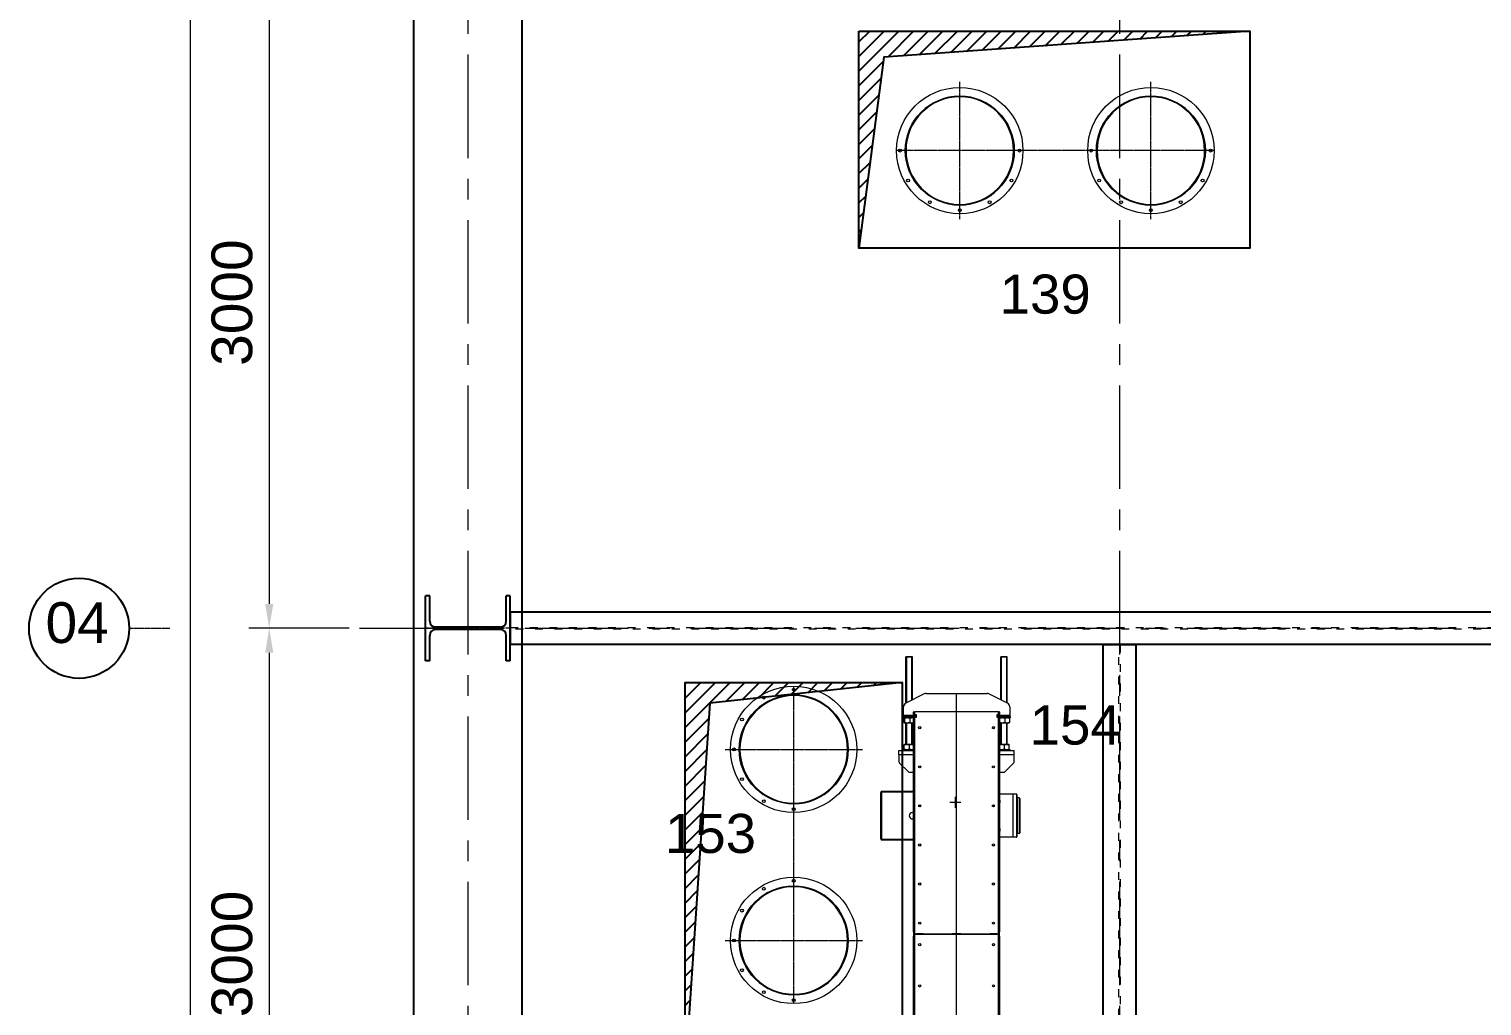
# Model space of a CAD drawing. Header units: millimetres. Extents: x 3220 to 226993, y 817 to 176024.
# Drawn here: x 23279 to 29969, y 80920 to 85419 of the extents above; entities that cross this region are included whole.
import ezdxf

# ---------------------------------------------------------------- set-up
doc = ezdxf.new("R2010")
doc.units = ezdxf.units.MM
for name, pattern in [('ACAD_ISO03W100', [30, 12, -18]), ('AXES', [50.8, 31.75, -6.35, 6.35, -6.35]), ('CENTER', [10.16, 6.35, -1.27, 1.27, -1.27]), ('CENTER2', [28.575, 19.05, -3.175, 3.175, -3.175]), ('CHAIN', [0.3543, 0.2362, -0.0295, 0.0591, -0.0295])]:
    doc.linetypes.add(name, pattern=pattern)
for name, color, linetype, lineweight in [('Axe', 1, 'AXES', 9), ('Cache', 3, 'ACAD_ISO03W100', 13), ('Gewinde(DIN)', 160, 'Continuous', 25)]:
    doc.layers.add(name, color=color, linetype=linetype, lineweight=lineweight)
for name, color, linetype, lineweight, true_color in [('Mittelpunktmarkierung(DIN)', 7, 'Continuous', 25, 0x3f3f3f), ('Sichtbare Kanten(DIN)', 7, 'Continuous', 50, 0x3f3f3f), ('Sichtbare tangentiale Kanten(DIN)', 7, 'Continuous', 50, 0x3f3f3f)]:
    doc.layers.add(name, color=color, linetype=linetype, lineweight=lineweight, true_color=true_color)
doc.layers.add('Repère', color=76, linetype='Continuous')
doc.styles.add('ARIAL_BOLD', font='arial.ttf')
doc.styles.get("Standard").update_dxf_attribs({"font": 'arial.ttf'})
doc.dimstyles.new('ECHE 75', dxfattribs={"dimscale": 75, "dimtxt": 2.5, "dimasz": 1.5, "dimexe": 1.25, "dimexo": 0.625, "dimgap": 1, "dimtad": 1, "dimdec": 0, "dimtxsty": 'ARIAL_BOLD', "dimcen": 2.5, "dimclrd": 4, "dimclre": 4, "dimclrt": 6, "dimadec": 0, "dimazin": 0, "dimtfac": 1, "dimtdec": 0, "dimtmove": 0, "dimatfit": 3, "dimfxl": 1, "dimlwd": 13, "dimlwe": 13, "dimarcsym": 0})

# ---------------------------------------------------------------- blocks, each defined once
blk = doc.blocks.new('*D504')
at = {"color": 4, "lineweight": 13, "transparency": 16777216}
for p, q in [((24753.1, 85659.2), (24291, 85659.2)), ((24384.8, 85546.7), (24384.8, 82771.7)), ((24753.1, 82659.2), (24291, 82659.2))]:
    blk.add_line(p, q, dxfattribs=at)
at = {"color": 4, "transparency": 16777216}
for points in [[(24366, 85546.7), (24403.5, 85546.7), (24384.8, 85659.2)], [(24366, 82771.7), (24403.5, 82771.7), (24384.8, 82659.2)]]:
    blk.add_solid(points, dxfattribs=at)
at = {"layer": 'Defpoints', "color": 0, "transparency": 16777216}
for p in [(24800, 85659.2), (24384.8, 82659.2), (24800, 82659.2)]:
    blk.add_point(p, dxfattribs=at)
at = {"color": 6, "transparency": 16777216, "insert": (24214, 84159.2), "char_height": 187.5, "attachment_point": 5, "rotation": 90, "style": 'ARIAL_BOLD'}
blk.add_mtext('3000', dxfattribs=at)
blk = doc.blocks.new('*D505')
at = {"color": 4, "lineweight": 13, "transparency": 16777216}
for p, q in [((24753.1, 82659.2), (24291, 82659.2)), ((24384.8, 82546.7), (24384.8, 79771.7)), ((24753.1, 79659.2), (24291, 79659.2))]:
    blk.add_line(p, q, dxfattribs=at)
at = {"color": 4, "transparency": 16777216}
for points in [[(24366, 82546.7), (24403.5, 82546.7), (24384.8, 82659.2)], [(24366, 79771.7), (24403.5, 79771.7), (24384.8, 79659.2)]]:
    blk.add_solid(points, dxfattribs=at)
at = {"layer": 'Defpoints', "color": 0, "transparency": 16777216}
for p in [(24800, 82659.2), (24384.8, 79659.2), (24800, 79659.2)]:
    blk.add_point(p, dxfattribs=at)
at = {"color": 6, "transparency": 16777216, "insert": (24214, 81159.2), "char_height": 187.5, "attachment_point": 5, "rotation": 90, "style": 'ARIAL_BOLD'}
blk.add_mtext('3000', dxfattribs=at)
blk = doc.blocks.new('*D509')
at = {"color": 4, "lineweight": 13, "transparency": 16777216}
for p, q in [((24056.6, 91659.2), (23927.2, 91659.2)), ((24020.9, 91546.7), (24020.9, 67771.7)), ((24244.1, 67659.2), (23927.2, 67659.2))]:
    blk.add_line(p, q, dxfattribs=at)
at = {"color": 4, "transparency": 16777216}
for points in [[(24002.2, 91546.7), (24039.7, 91546.7), (24020.9, 91659.2)], [(24002.2, 67771.7), (24039.7, 67771.7), (24020.9, 67659.2)]]:
    blk.add_solid(points, dxfattribs=at)
at = {"layer": 'Defpoints', "color": 0, "transparency": 16777216}
for p in [(24103.5, 91659.2), (24020.9, 67659.2), (24291, 67659.2)]:
    blk.add_point(p, dxfattribs=at)
at = {"color": 6, "transparency": 16777216, "insert": (23850.2, 79659.2), "char_height": 187.5, "attachment_point": 5, "rotation": 90, "style": 'ARIAL_BOLD'}
blk.add_mtext('24000', dxfattribs=at)
blk = doc.blocks.new("SYST7ME D'AXE")
at = {"layer": 'Axe', "ltscale": 15}
for p, q in [((0, 18500), (0, -6500)), ((3000, 18500), (3000, -6500)), ((-500, 9000), (15500, 9000))]:
    blk.add_line(p, q, dxfattribs=at)
blk = doc.blocks.new('level +22 m')
h = blk.add_hatch()
h.set_pattern_fill('ANSI31', color=256, scale=15)
h.paths.add_polyline_path([(3600, -6250), (1800, -6250), (1800, -7250), (1914.9, -6370.4)])
h = blk.add_hatch()
h.set_pattern_fill('ANSI31', color=256, scale=15)
h.paths.add_polyline_path([(2000, -9250), (1000, -9250), (1000, -11050), (1113.2, -9345.5)])
at = {"linetype": 'Continuous'}
for p, q in [((-195, -9150), (-195, -8850)), ((-176, -8850), (-195, -8850)), ((-176, -8967.5), (-176, -8850)), ((176, -8967.5), (176, -8850)), ((195, -8850), (176, -8850)), ((195, -9150), (195, -8850)), ((149, -8994.5), (-151.1, -8994.5)), ((149, -9005.5), (-149, -9005.5)), ((-176, -9150), (-176, -9032.5)), ((176, -9150), (176, -9032.5)), ((-176, -9150), (-195, -9150)), ((195, -9150), (176, -9150))]:
    blk.add_line(p, q, dxfattribs=at)
for points in [[(15250, -24250), (-250, -24250), (-250, 250), (15250, 250)], [(250, -250), (14750, -250), (14750, -23750), (250, -23750)], [(1800, -6250), (3600, -6250), (3600, -7250), (1800, -7250)], [(5925.1, -8925), (5925.1, -9075), (195.1, -9075), (195.1, -8925)], [(2925.1, -9075), (3075.1, -9075), (3075.1, -11868.6), (2925.1, -11868.6)], [(1000, -11050), (1000, -9250), (2000, -9250), (2000, -11050)]]:
    blk.add_lwpolyline(points, close=True)
for points in [[(3600, -6250), (1914.9, -6370.4), (1800, -7250)], [(2000, -9250), (1113.2, -9345.5), (1000, -11050)]]:
    blk.add_lwpolyline(points)
for centre, start, end in [((-149, -8967.5), 180, 270), ((-149, -9032.5), 90, 180), ((149, -8967.5), 270, 0), ((149, -9032.5), 0, 90)]:
    blk.add_arc(centre, 27, start, end, dxfattribs=at)
at = {"layer": 'Axe', "color": 1, "linetype": 'CENTER2'}
blk.add_line((195, -9000), (-195, -9000), dxfattribs=at)
at = {"layer": 'Cache', "ltscale": 3}
for points in [[(195.1, -9003.5), (195.1, -8996.5), (5925.1, -8996.5), (5925.1, -9003.5)], [(3003.6, -11868.6), (2996.6, -11868.6), (2996.6, -9075), (3003.6, -9075)]]:
    blk.add_lwpolyline(points, close=True, dxfattribs=at)
blk.add_blockref("SYST7ME D'AXE", (0, -18000))
blk = doc.blocks.new('116 gaine')
at = {"layer": 'Mittelpunktmarkierung(DIN)', "color": 1, "linetype": 'CHAIN', "lineweight": 0, "ltscale": 23.990969}
for p, q in [((-440, -316), (-440, 316)), ((440, -316), (440, 316)), ((731, 0), (-731, 0))]:
    blk.add_line(p, q, dxfattribs=at)
at = {"layer": 'Sichtbare Kanten(DIN)', "color": 5, "lineweight": 0}
for p, q in [((-441, -250.5), (-441, -247.5)), ((-440, -247.5), (-440, -250.5)), ((440, -250.5), (440, -247.5)), ((441, -247.5), (441, -250.5))]:
    blk.add_line(p, q, dxfattribs=at)
for centre, radius in [((-440, 0), 291), ((440, 0), 291), ((-440, 0), 251), ((440, 0), 251), ((-715, 0), 6.5), ((-165, 0), 6.5), ((165, 0), 6.5), ((715, 0), 6.5), ((-678.2, -137.5), 6.5), ((-201.8, -137.5), 6.5), ((201.8, -137.5), 6.5), ((678.2, -137.5), 6.5), ((-577.5, -238.2), 6.5), ((-302.5, -238.2), 6.5), ((302.5, -238.2), 6.5), ((577.5, -238.2), 6.5), ((-440, -275), 6.5), ((440, -275), 6.5)]:
    blk.add_circle(centre, radius, dxfattribs=at)
for centre, radius, start, end in [((-440, 0), 250.5, 270, 269.77127), ((-440, 0), 247.5, 270, 269.7685), ((440, 0), 250.5, 270.22873, 270), ((440, 0), 247.5, 270.2315, 270)]:
    blk.add_arc(centre, radius, start, end, dxfattribs=at)
blk = doc.blocks.new('140 gaine')
blk.add_blockref('116 gaine', (0, 0))
blk = doc.blocks.new('153 gaine')
blk.add_blockref('140 gaine', (0, 0))
blk = doc.blocks.new('TKF 300 tondeur T')
at = {"color": 1, "lineweight": 0}
blk.add_line((0, 0), (1108, 0), dxfattribs=at)
at = {"layer": 'Gewinde(DIN)', "color": 5, "lineweight": 0}
for p, q in [((972, 231.4), (873, 231.4)), ((873, 205.6), (972, 205.6)), ((1277, 231.4), (1064.8, 231.4)), ((1077.7, 205.6), (1277, 205.6)), ((972, -205.6), (873, -205.6)), ((873, -231.4), (972, -231.4)), ((1064.8, -231.4), (1277, -231.4)), ((1277, -205.6), (1077.7, -205.6))]:
    blk.add_line(p, q, dxfattribs=at)
at = {"layer": 'Mittelpunktmarkierung(DIN)', "color": 5, "lineweight": 0, "ltscale": 5.555937}
for p, q in [((631.5, 5.8), (581.5, 5.8)), ((606.5, 30.8), (606.5, -19.2))]:
    blk.add_line(p, q, dxfattribs=at)
at = {"layer": 'Sichtbare Kanten(DIN)', "color": 5, "lineweight": 0}
for p, q in [((433, 343.9), (433, 198.2)), ((435, 343.9), (433, 343.9)), ((435, 198.2), (435, 343.9)), ((435.5, 343.9), (435.5, 198.2)), ((435.5, 343.9), (437.6, 343.9)), ((437.6, 348.5), (652.4, 348.5)), ((437.6, 343.9), (437.6, 348.5)), ((652.4, 348.5), (652.4, 343.9)), ((652.4, 343.9), (654.5, 343.9)), ((654.5, 198.2), (654.5, 343.9)), ((655, 343.9), (655, 198.2)), ((655, 343.9), (657, 343.9)), ((657, 198.2), (657, 343.9)), ((435, 201.5), (435.5, 201.5)), ((530, 198.2), (530, 203)), ((560, 203), (560, 198.2)), ((654.5, 201.5), (655, 201.5)), ((745, 216.4), (745, 198.2)), ((747.9, 223.4), (787.1, 262.6)), ((825, 265.5), (794.1, 265.5)), ((825, 265.5), (845, 265.5)), ((845, 265.5), (845, 198.2)), ((845, 246.5), (849, 246.5)), ((849, 246.5), (849, 198.2)), ((849, 239.8), (850, 241.5)), ((852, 242.2), (870, 242.2)), ((852, 240.8), (870, 240.8)), ((852, 217.1), (870, 217.1)), ((873, 239.8), (872, 241.5)), ((873, 198.2), (873, 239.8)), ((873, 233.5), (972, 233.5)), ((873, 203.5), (972, 203.5)), ((972, 239.8), (973.1, 241.7)), ((972, 239.8), (972, 198.2)), ((993, 243.1), (975, 243.1)), ((993, 239.5), (975, 239.5)), ((993, 214.9), (975, 214.9)), ((996, 239.8), (994.9, 241.7)), ((996, 198.2), (996, 246.5)), ((1000, 246.5), (996, 246.5)), ((1000, 245), (1000, 246.5)), ((1000, 192.9), (1000, 245)), ((1000, 245), (1008, 245)), ((1008, 245), (1008, 192.9)), ((1008, 245), (1045.6, 245)), ((1016, 246.5), (1016, 245)), ((1016, 246.5), (1020, 246.5)), ((1020, 246.5), (1020, 245)), ((1105.9, 149.2), (1063.5, 233.9)), ((1063.8, 233.5), (1276, 233.5)), ((1078.8, 203.5), (1276, 203.5)), ((1276, 203.5), (1276, 233.5)), ((1277, 232.5), (1276, 233.5)), ((1277, 204.5), (1276, 203.5)), ((1277, 232.5), (1277, 204.5)), ((0, 196.2), (0, 197.3)), ((0, 196.2), (0, 192.3)), ((0, 0.1), (0, 192.3)), ((10, 198.2), (995, 198.2)), ((47, 166), (48.2, 166)), ((48.2, 166), (53, 166)), ((52, 166), (53, 166)), ((227, 166), (233, 166)), ((227, 166), (233, 166)), ((407, 166), (413, 166)), ((407, 166), (413, 166)), ((435.5, 198.5), (435, 198.5)), ((560, 198.5), (530, 198.5)), ((585.2, 168.5), (594.8, 168.5)), ((587, 166), (593, 166)), ((587, 166), (593, 166)), ((590.6, 168.5), (591.5, 169)), ((591.5, 174.8), (591.5, 169.9)), ((591.5, 173.5), (593.6, 173.5)), ((655, 198.5), (654.5, 198.5)), ((767, 166), (773, 166)), ((767, 166), (773, 166)), ((947, 166), (948, 166)), ((948, 166), (950, 166)), ((950, 165), (950, 166)), ((997, 196.2), (997, 198)), ((997, 196.2), (997, 192.3)), ((997, 186.4), (997, 192.3)), ((1000, 190.5), (997, 190.5)), ((1011, 186.4), (997, 186.4)), ((1000, 186.4), (1000, 192.9)), ((1008, 192.9), (1008, 186.4)), ((1011, 198), (1011, 196.2)), ((1011, 192.3), (1011, 196.2)), ((1011, 192.3), (1011, 186.4)), ((1013, 198.2), (1021, 198.2)), ((1023, 196.2), (1023, 198)), ((1023, 196.2), (1023, 192.3)), ((1023, 0.1), (1023, 192.3)), ((1108, 140.3), (1108, -140.3)), ((0, 0.1), (0, -0.1)), ((1023, 0.1), (1023, -0.1)), ((0, -192.3), (0, -0.1)), ((1023, -192.3), (1023, -0.1)), ((0, -192.3), (0, -196.2)), ((0, -197.3), (0, -196.2)), ((995, -198.2), (10, -198.2)), ((50, -165), (50, -166)), ((52, -166), (50, -166)), ((52, -166), (53, -166)), ((227, -166), (233, -166)), ((407, -166), (413, -166)), ((440, -198.2), (440, -198.5)), ((440, -198.5), (474.1, -198.5)), ((446.5, -259.7), (446.5, -198.5)), ((486.3, -198.5), (474.1, -198.5)), ((486.3, -198.5), (486.3, -198.2)), ((486.3, -198.5), (603.7, -198.5)), ((594.8, -168.5), (585.2, -168.5)), ((587, -166), (593, -166)), ((590.6, -168.5), (591.5, -169)), ((591.5, -174.8), (591.5, -169.9)), ((593.6, -173.5), (591.5, -173.5)), ((603.7, -198.5), (603.7, -198.2)), ((615.9, -198.5), (603.7, -198.5)), ((615.9, -198.5), (650, -198.5)), ((643.5, -259.7), (643.5, -198.5)), ((650, -198.2), (650, -198.5)), ((745, -198.2), (745, -216.4)), ((767, -166), (773, -166)), ((845, -198.2), (845, -265.5)), ((849, -198.2), (849, -246.5)), ((873, -239.9), (873, -198.2)), ((947, -166), (948, -166)), ((950, -166), (948, -166)), ((950, -166), (950, -165)), ((972, -198.2), (972, -239.9)), ((996, -246.5), (996, -198.2)), ((997, -186.4), (1011, -186.4)), ((997, -192.3), (997, -186.4)), ((1000, -190.5), (997, -190.5)), ((997, -192.3), (997, -196.2)), ((997, -198), (997, -196.2)), ((1000, -192.9), (1000, -186.4)), ((1000, -245), (1000, -192.9)), ((1008, -186.4), (1008, -192.9)), ((1008, -192.9), (1008, -245)), ((1011, -186.4), (1011, -192.3)), ((1011, -196.2), (1011, -192.3)), ((1011, -196.2), (1011, -198)), ((1021, -198.2), (1013, -198.2)), ((1023, -192.3), (1023, -196.2)), ((1023, -198), (1023, -196.2)), ((1063.5, -233.9), (1105.9, -149.2)), ((644, -259.7), (446, -259.7)), ((446, -275.6), (446, -259.7)), ((644, -275.6), (644, -259.7)), ((787.1, -262.6), (747.9, -223.4)), ((794.1, -265.5), (825, -265.5)), ((825, -265.5), (845, -265.5)), ((845, -246.5), (849, -246.5)), ((849, -239.9), (850, -241.5)), ((852, -219.9), (870, -219.9)), ((852, -242.2), (870, -242.2)), ((873, -239.9), (872, -241.5)), ((873, -203.5), (972, -203.5)), ((873, -233.5), (972, -233.5)), ((972, -239.9), (973.1, -241.7)), ((993, -222.1), (975, -222.1)), ((993, -243.1), (975, -243.1)), ((996, -239.9), (994.9, -241.7)), ((1000, -246.5), (996, -246.5)), ((1008, -245), (1000, -245)), ((1000, -246.5), (1000, -245)), ((1045.6, -245), (1008, -245)), ((1016, -245), (1016, -246.5)), ((1016, -246.5), (1020, -246.5)), ((1020, -245), (1020, -246.5)), ((1063.8, -233.5), (1276, -233.5)), ((1078.8, -203.5), (1276, -203.5)), ((1276, -233.5), (1276, -203.5)), ((1277, -204.5), (1276, -203.5)), ((1277, -232.5), (1276, -233.5)), ((1277, -204.5), (1277, -232.5)), ((642, -277.6), (448, -277.6)), ((463.5, -288.9), (463.5, -278.6)), ((623.7, -291.6), (466.2, -291.6)), ((626.5, -288.9), (626.5, -278.6))]:
    blk.add_line(p, q, dxfattribs=at)
for centre in [(50, 170), (230, 170), (410, 170), (590, 170), (770, 170), (950, 170), (50, -170), (230, -170), (410, -170), (590, -170), (770, -170), (950, -170)]:
    blk.add_circle(centre, 5, dxfattribs=at)
for centre, radius, start, end in [((437.6, 343.9), 4.6, 90, 180), ((437.6, 343.9), 2.6, 90, 180), ((440, 343.5), 5, 163.7398, 180), ((652.4, 343.9), 4.6, 0, 90), ((652.4, 343.9), 2.6, 0, 90), ((650, 343.5), 5, 0, 16.2602), ((545, 203), 15, 0, 180), ((755, 216.4), 10, 135, 180), ((794.1, 255.5), 10, 90, 135), ((1045.6, 225), 20, 26.56505, 90), ((1088, 140.3), 20, 0, 26.56505), ((1088, -140.3), 20, 333.43495, 0), ((755, -216.4), 10, 180, 225), ((794.1, -255.5), 10, 225, 270), ((1045.6, -225), 20, 270, 333.43495), ((448, -275.6), 2, 180, 270), ((462.5, -278.6), 1, 0, 90), ((466.2, -288.9), 2.75, 180, 270), ((623.7, -288.9), 2.75, 270, 0), ((627.5, -278.6), 1, 90, 180), ((642, -275.6), 2, 270, 0)]:
    blk.add_arc(centre, radius, start, end, dxfattribs=at)
for centre, major_axis, start_param, end_param in [((10, 197.3), (-10, 0), 4.712389, 6.283185), ((995, 198), (2, 0), 0, 1.570796), ((1013, 198), (-2, 0), 4.712389, 6.283185), ((1021, 198), (2, 0), 0, 1.570796), ((10, -197.3), (-10, 0), 0, 1.570796), ((995, -198), (2, 0), 4.712389, 6.283185), ((1013, -198), (-2, 0), 0, 1.570796), ((1021, -198), (2, 0), 4.712389, 6.283185)]:
    blk.add_ellipse(centre, major_axis=major_axis, ratio=0.087156, start_param=start_param, end_param=end_param, dxfattribs=at)
for points, weights in [([(852, 242.2), (848.2, 241.5), (852, 240.8)], [1, 1.15470053838, 1]), ([(852, 240.8), (848.2, 229), (852, 217.1)], [1, 1.15470053838, 1]), ([(852, 217.1), (848.6, 207.3), (851, 198.2)], [1, 1.13358959651, 1.03646014728]), ([(870, 240.8), (873.8, 241.5), (870, 242.2)], [1, 1.15470053838, 1]), ([(870, 217.1), (873.8, 229), (870, 240.8)], [1, 1.15470053838, 1]), ([(871, 198.2), (873.4, 207.3), (870, 217.1)], [1.03646014728, 1.13358959651, 1]), ([(975, 243.1), (971.2, 241.3), (975, 239.5)], [1, 1.15470053838, 1]), ([(975, 239.5), (971.2, 227.2), (975, 214.9)], [1, 1.15470053838, 1]), ([(975, 214.9), (971.8, 206.2), (973.7, 198.2)], [1, 1.12545296205, 1.04743609972]), ([(993, 239.5), (996.8, 241.3), (993, 243.1)], [1, 1.15470053838, 1]), ([(993, 214.9), (996.8, 227.2), (993, 239.5)], [1, 1.15470053838, 1]), ([(994.3, 198.2), (996.2, 206.2), (993, 214.9)], [1.04743609972, 1.12545296205, 1]), ([(585.1, 169.1), (588.1, 168.7), (591.5, 169.9)], [1.06642358993, 1.10642227603, 1]), ([(591.5, 169.9), (591.5, 169), (591.5, 169)], [1, 1.07735026919, 1.07735026919]), ([(591.5, -169.9), (588.1, -168.7), (585.1, -169.1)], [1, 1.10642227603, 1.06642358993]), ([(591.5, -169), (591.5, -169), (591.5, -169.9)], [1.07735026919, 1.07735026919, 1]), ([(851.4, -198.2), (848.4, -208.8), (852, -219.9)], [1.02123851615, 1.1432309128, 1]), ([(870, -219.9), (873.6, -208.8), (870.6, -198.2)], [1, 1.1432309128, 1.02123851615]), ([(974.8, -198.2), (971.3, -210.1), (975, -222.1)], [1.00711671201, 1.15105633783, 1]), ([(993, -222.1), (996.7, -210.1), (993.2, -198.2)], [1, 1.15105633783, 1.00711671201]), ([(852, -219.9), (848.2, -231), (852, -242.2)], [1, 1.15470053838, 1]), ([(852, -242.2), (850.1, -241.8), (850, -241.5)], [1, 1.06993503982, 1.07663940383]), ([(870, -242.2), (873.8, -231), (870, -219.9)], [1, 1.15470053838, 1]), ([(872, -241.5), (871.9, -241.8), (870, -242.2)], [1.07663940383, 1.06993503982, 1]), ([(975, -222.1), (971.2, -232.6), (975, -243.1)], [1, 1.15470053838, 1]), ([(975, -243.1), (973.4, -242.4), (973.1, -241.7)], [1, 1.05768712537, 1.07235171871]), ([(993, -243.1), (996.8, -232.6), (993, -222.1)], [1, 1.15470053838, 1]), ([(994.9, -241.7), (994.6, -242.4), (993, -243.1)], [1.07235171871, 1.05768712537, 1])]:
    blk.add_rational_spline(points, weights, degree=2, dxfattribs=at)
at = {"layer": 'Sichtbare tangentiale Kanten(DIN)', "color": 5, "lineweight": 0}
for p, q in [((437.6, 343.9), (652.4, 343.9)), ((435, 204.5), (435.5, 204.5)), ((654.5, 204.5), (655, 204.5)), ((825, 198.2), (825, 265.5)), ((0, 196.2), (997, 196.2)), ((0, 192.3), (997, 192.3)), ((48.2, 165.3), (48.2, 166)), ((52, 165.4), (52, 166)), ((948, 166), (948, 165.4)), ((1008, 192.9), (1000, 192.9)), ((1011, 196.2), (1023, 196.2)), ((1011, 192.3), (1023, 192.3)), ((0, -192.3), (997, -192.3)), ((0, -196.2), (997, -196.2)), ((52, -166), (52, -165.4)), ((474.1, -198.5), (474.1, -198.2)), ((615.9, -198.5), (615.9, -198.2)), ((825, -265.5), (825, -198.2)), ((948, -165.4), (948, -166)), ((1000, -192.9), (1008, -192.9)), ((1011, -192.3), (1023, -192.3)), ((1011, -196.2), (1023, -196.2)), ((644, -275.6), (446, -275.6)), ((626.5, -278.6), (463.5, -278.6)), ((626.5, -288.9), (463.5, -288.9))]:
    blk.add_line(p, q, dxfattribs=at)
blk = doc.blocks.new('TKF 300 2000 T')
at = {"color": 1, "lineweight": 0}
blk.add_line((-2000, 0), (0, 0), dxfattribs=at)
at = {"layer": 'Sichtbare Kanten(DIN)', "color": 5, "lineweight": 0}
for p, q in [((-2000, 185), (-2000, 156)), ((-1999, 185), (-2000, 185)), ((-2000, 156), (-1999, 156)), ((-2000, 20), (-2000, 156)), ((-1999, 196.2), (-1999, 197.3)), ((-1999, 196.2), (-1999, 192.3)), ((-1999, 0.1), (-1999, 192.3)), ((-1989, 198.2), (-11, 198.2)), ((-1, 197.3), (-1, 196.2)), ((-1, 192.3), (-1, 196.2)), ((-1, 192.3), (-1, 0.1)), ((0, 185), (-1, 185)), ((-1, 156), (0, 156)), ((0, 156), (0, 185)), ((0, 156), (0, 20)), ((-1999, 20), (-2000, 20)), ((-2000, 20), (-2000, -20)), ((-1999, 0.1), (-1999, -0.1)), ((0, 20), (-1, 20)), ((-1, -0.1), (-1, 0.1)), ((0, -20), (0, 20)), ((-2000, -156), (-2000, -20)), ((-2000, -20), (-1999, -20)), ((-1999, -192.3), (-1999, -0.1)), ((-1, -0.1), (-1, -192.3)), ((-1, -20), (0, -20)), ((0, -20), (0, -156)), ((-2000, -156), (-2000, -185)), ((-1999, -156), (-2000, -156)), ((-2000, -185), (-1999, -185)), ((-1999, -192.3), (-1999, -196.2)), ((-1999, -197.3), (-1999, -196.2)), ((-11, -198.2), (-1989, -198.2)), ((0, -156), (-1, -156)), ((-1, -185), (0, -185)), ((-1, -196.2), (-1, -192.3)), ((-1, -196.2), (-1, -197.3)), ((0, -185), (0, -156))]:
    blk.add_line(p, q, dxfattribs=at)
for centre in [(-1950, 170), (-1760, 170), (-1570, 170), (-1380, 170), (-1190, 170), (-1000, 170), (-810, 170), (-620, 170), (-430, 170), (-240, 170), (-50, 170), (-1950, -170), (-1760, -170), (-1570, -170), (-1380, -170), (-1190, -170), (-1000, -170), (-810, -170), (-620, -170), (-430, -170), (-240, -170), (-50, -170)]:
    blk.add_circle(centre, 5, dxfattribs=at)
for centre, start, end in [((-1994, 156), 180, 213.55731), ((-1750, 170), 157.66835, 202.33165), ((-250, 170), 337.66835, 22.33165), ((-6, 156), 326.44269, 0), ((-1994, -156), 146.44269, 180), ((-1750, -170), 157.66835, 202.33165), ((-250, -170), 337.66835, 22.33165), ((-6, -156), 0, 33.55731)]:
    blk.add_arc(centre, 6, start, end, dxfattribs=at)
for centre, major_axis, start_param, end_param in [((-1989, 197.3), (-10, 0), 4.712389, 6.283185), ((-11, 197.3), (10, 0), 0, 1.570796), ((-1989, -197.3), (-10, 0), 0, 1.570796), ((-11, -197.3), (10, 0), 4.712389, 6.283185)]:
    blk.add_ellipse(centre, major_axis=major_axis, ratio=0.087156, start_param=start_param, end_param=end_param, dxfattribs=at)
at = {"layer": 'Sichtbare tangentiale Kanten(DIN)', "color": 5, "lineweight": 0}
for p, q in [((-1999, 196.2), (-1, 196.2)), ((-1999, 192.3), (-1, 192.3)), ((-1999, -192.3), (-1, -192.3)), ((-1999, -196.2), (-1, -196.2))]:
    blk.add_line(p, q, dxfattribs=at)
blk = doc.blocks.new('154 t')
for name, p in [('TKF 300 tondeur T', (-1108, 0)), ('TKF 300 2000 T', (-1107, 0))]:
    blk.add_blockref(name, p)

msp = doc.modelspace()

# ---------------------------------------------------------------- linework, layer by layer
at = {"color": 1, "linetype": 'CENTER', "lineweight": 9}
msp.add_line((23739.7, 82659.2), (23927.2, 82659.2), dxfattribs=at)
at = {"color": 5}
msp.add_circle((23509.2, 82659.2), 230.5, dxfattribs=at)

# ---------------------------------------------------------------- block references
at = {"color": 2}
msp.add_blockref('level +22 m', (25300, 91659.2), dxfattribs=at)
msp.add_blockref('140 gaine', (28004.7, 84859.2))
for name, p, rotation in [('154 t', (27550, 82359.2), 90), ('153 gaine', (26800, 81661.5), 270)]:
    msp.add_blockref(name, p, dxfattribs=dict(rotation=rotation))

# ---------------------------------------------------------------- texts
at = {"insert": (23500.3, 82683.9), "char_height": 187.5, "attachment_point": 5, "style": 'ARIAL_BOLD'}
msp.add_mtext('04', dxfattribs=at)
at = {"layer": 'Repère', "char_height": 180, "attachment_point": 1}
for s, insert in [('139', (27748.3, 84288.3)), ('154', (27886.5, 82303.7)), ('153', (26207, 81804.4))]:
    msp.add_mtext_dynamic_manual_height_columns(s, width=631.382, gutter_width=12.5, heights=[0], dxfattribs=dict(at, insert=insert))

# ---------------------------------------------------------------- dimensions: what is measured, and where the dimension line sits
for base, p1, p2, picture, middle in [((24020.9, 67659.2), (24103.5, 91659.2), (24291, 67659.2), '*D509', (23850.2, 79659.2)), ((24384.8, 82659.2), (24800, 85659.2), (24800, 82659.2), '*D504', (24214, 84159.2)), ((24384.8, 79659.2), (24800, 82659.2), (24800, 79659.2), '*D505', (24214, 81159.2))]:
    dim = msp.add_linear_dim(base=base, p1=p1, p2=p2, angle=90, dimstyle='ECHE 75')
    dim.commit()
    dim.dimension.update_dxf_attribs({"geometry": picture, "text_midpoint": middle})

doc.saveas('drawing.dxf')
